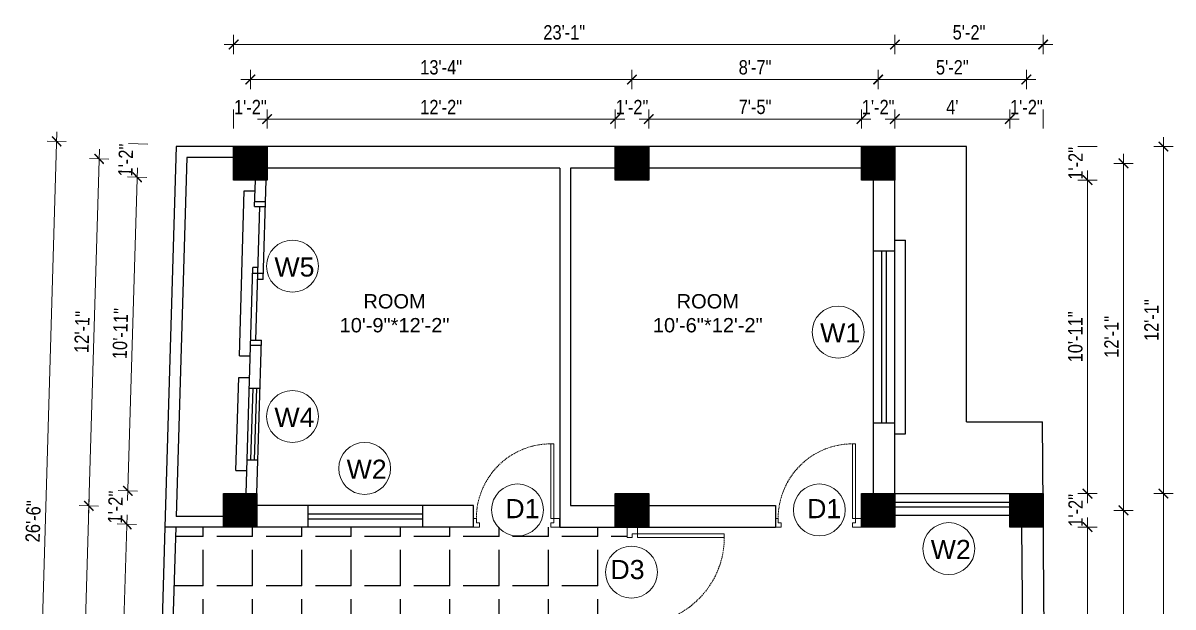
# Model space of a CAD drawing. Header units: inches. Extents: x -9985691 to 3643, y -3270716 to 4788.
# Drawn here: x -4965885.4 to -4965404.3, y -3265038.4 to -3264794.1 of the extents above; entities that cross this region are included whole.
import ezdxf

# ---------------------------------------------------------------- set-up
doc = ezdxf.new("R2010")
doc.units = ezdxf.units.IN
doc.header["$LTSCALE"] = 2
doc.header["$MEASUREMENT"] = 0
doc.header["$PDMODE"] = 34
doc.linetypes.add('HIDDEN', pattern=[0.375, 0.25, -0.125])
doc.layers.get('0').update_dxf_attribs({"linetype": 'CONTINUOUS'})
doc.layers.get('DEFPOINTS').update_dxf_attribs({"color": 141, "linetype": 'CONTINUOUS'})
doc.layers.add('A-Hatch', color=7, linetype='CONTINUOUS')
for name, color, linetype, lineweight in [('Annotate-Lite.w', 177, 'CONTINUOUS', 9), ('DIM 1-100', 4, 'CONTINUOUS', 13), ('Door-Window.w', 4, 'CONTINUOUS', 15), ('TEXT', 181, 'CONTINUOUS', 25)]:
    doc.layers.add(name, color=color, linetype=linetype, lineweight=lineweight)
doc.styles.add('arial.', font='arial.ttf')
doc.styles.add('gaurav', font='arial.ttf')
doc.styles.get("Standard").update_dxf_attribs({"font": 'ARIALN.TTF'})
doc.dimstyles.new('1 by 96', dxfattribs={"dimtxt": 6, "dimasz": 4, "dimexe": 4, "dimexo": 4, "dimgap": 2, "dimtad": 1, "dimdec": 0, "dimzin": 0, "dimdsep": 46, "dimlunit": 4, "dimtxsty": 'Standard', "dimblk": 'ARCHTICK', "dimcen": 0, "dimdle": 4, "dimadec": 0, "dimazin": 0, "dimtfac": 1, "dimtdec": 0, "dimtix": 1, "dimtofl": 0, "dimtmove": 1, "dimatfit": 3, "dimldrblk": 'ARCHTICK', "dimfxl": 4, "dimfxlon": 1, "dimtolj": 1, "dimtzin": 0, "dimlwd": -1, "dimlwe": -1, "dimarcsym": 0})

# ---------------------------------------------------------------- blocks, each defined once
blk = doc.blocks.new('3-0')
at = {"ltscale": 3}
for p, q in [((11063.05, 10097.68), (11065.97, 10099.9)), ((11063.05, 10097.68), (11064.53, 10095.73)), ((11065.25, 10097.81), (11066.71, 10098.92)), ((11065.99, 10096.84), (11065.25, 10097.81)), ((11065.97, 10099.9), (11066.71, 10098.92)), ((11065.99, 10096.84), (11064.53, 10095.73)), ((11085.5, 10074.13), (11110.32, 10092.96)), ((11086.24, 10073.15), (11111.05, 10091.97)), ((11111.05, 10091.97), (11110.32, 10092.96)), ((11084.04, 10073.02), (11082.57, 10071.91)), ((11084.04, 10073.02), (11084.78, 10072.04)), ((11084.78, 10072.04), (11086.24, 10073.15)), ((11086.24, 10073.15), (11085.5, 10074.13)), ((11087.72, 10071.2), (11086.24, 10073.15)), ((11082.57, 10071.91), (11084.79, 10068.98)), ((11084.79, 10068.98), (11087.72, 10071.2))]:
    blk.add_line(p, q, dxfattribs=at)
at = {"layer": 'Door-Window.w', "color": 9, "linetype": 'HIDDEN', "lineweight": 18}
blk.add_arc((11085.5, 10074.13), 31.16, 37.1906, 127.1465, dxfattribs=at)
blk = doc.blocks.new('*D1218')
at = {"layer": 'DEFPOINTS', "color": 0, "ltscale": 0.5, "transparency": 16777216}
for p in [(-4965783.32, -3264834.29), (-4965797.32, -3264845.83), (-4965783.32, -3264845.83)]:
    blk.add_point(p, dxfattribs=at)
at = {"layer": 'DIM 1-100', "color": 0, "ltscale": 0.5, "transparency": 16777216}
for p, q in [((-4965797.32, -3264838.29), (-4965797.32, -3264830.29)), ((-4965783.32, -3264838.29), (-4965783.32, -3264830.29))]:
    blk.add_line(p, q, dxfattribs=at)
at = {"layer": 'DIM 1-100', "color": 0, "ltscale": 0.5, "transparency": 16777216, "insert": (-4965790.32, -3264829.28), "char_height": 6, "attachment_point": 5}
blk.add_mtext('\\A1;1\'-2"', dxfattribs=at)
blk = doc.blocks.new('_ArchTick')
at = {"color": 0, "linetype": 'ByBlock', "const_width": 0.15}
blk.add_lwpolyline([(-0.5, -0.5), (0.5, 0.5)], dxfattribs=at)
blk = doc.blocks.new('*D1219')
at = {"layer": 'DEFPOINTS', "color": 0, "ltscale": 0.5, "transparency": 16777216}
for p in [(-4965637.68, -3264834.29), (-4965783.32, -3264845.83), (-4965637.68, -3264845.83)]:
    blk.add_point(p, dxfattribs=at)
at = {"layer": 'DIM 1-100', "color": 0, "ltscale": 0.5, "transparency": 16777216}
for p, q in [((-4965783.32, -3264838.29), (-4965783.32, -3264830.29)), ((-4965637.68, -3264838.29), (-4965637.68, -3264830.29)), ((-4965787.32, -3264834.29), (-4965633.68, -3264834.29))]:
    blk.add_line(p, q, dxfattribs=at)
at = {"layer": 'DIM 1-100', "color": 0, "ltscale": 0.5, "transparency": 16777216, "xscale": 4, "yscale": 4, "zscale": 4, "rotation": 180}
blk.add_blockref('_ArchTick', (-4965783.32, -3264834.29), dxfattribs=at)
at = {"layer": 'DIM 1-100', "color": 0, "ltscale": 0.5, "transparency": 16777216, "xscale": 4, "yscale": 4, "zscale": 4}
blk.add_blockref('_ArchTick', (-4965637.68, -3264834.29), dxfattribs=at)
at = {"layer": 'DIM 1-100', "color": 0, "ltscale": 0.5, "transparency": 16777216, "insert": (-4965710.5, -3264829.28), "char_height": 6, "attachment_point": 5}
blk.add_mtext('\\A1;12\'-2"', dxfattribs=at)
blk = doc.blocks.new('*D1220')
at = {"layer": 'DEFPOINTS', "color": 0, "ltscale": 0.5, "transparency": 16777216}
for p in [(-4965623.68, -3264834.29), (-4965637.68, -3264845.83), (-4965623.68, -3264845.83)]:
    blk.add_point(p, dxfattribs=at)
at = {"layer": 'DIM 1-100', "color": 0, "ltscale": 0.5, "transparency": 16777216}
for p, q in [((-4965637.68, -3264838.29), (-4965637.68, -3264830.29)), ((-4965623.68, -3264838.29), (-4965623.68, -3264830.29))]:
    blk.add_line(p, q, dxfattribs=at)
at = {"layer": 'DIM 1-100', "color": 0, "ltscale": 0.5, "transparency": 16777216, "insert": (-4965630.68, -3264829.28), "char_height": 6, "attachment_point": 5}
blk.add_mtext('\\A1;1\'-2"', dxfattribs=at)
blk = doc.blocks.new('*D1221')
at = {"layer": 'DEFPOINTS', "color": 0, "ltscale": 0.5, "transparency": 16777216}
for p in [(-4965534.68, -3264834.29), (-4965623.68, -3264845.83), (-4965534.68, -3264845.83)]:
    blk.add_point(p, dxfattribs=at)
at = {"layer": 'DIM 1-100', "color": 0, "ltscale": 0.5, "transparency": 16777216}
for p, q in [((-4965623.68, -3264838.29), (-4965623.68, -3264830.29)), ((-4965534.68, -3264838.29), (-4965534.68, -3264830.29)), ((-4965627.68, -3264834.29), (-4965530.68, -3264834.29))]:
    blk.add_line(p, q, dxfattribs=at)
at = {"layer": 'DIM 1-100', "color": 0, "ltscale": 0.5, "transparency": 16777216, "xscale": 4, "yscale": 4, "zscale": 4, "rotation": 180}
blk.add_blockref('_ArchTick', (-4965623.68, -3264834.29), dxfattribs=at)
at = {"layer": 'DIM 1-100', "color": 0, "ltscale": 0.5, "transparency": 16777216, "xscale": 4, "yscale": 4, "zscale": 4}
blk.add_blockref('_ArchTick', (-4965534.68, -3264834.29), dxfattribs=at)
at = {"layer": 'DIM 1-100', "color": 0, "ltscale": 0.5, "transparency": 16777216, "insert": (-4965579.18, -3264829.24), "char_height": 6, "attachment_point": 5}
blk.add_mtext('\\A1;7\'-5"', dxfattribs=at)
blk = doc.blocks.new('*D1222')
at = {"layer": 'DEFPOINTS', "color": 0, "ltscale": 0.5, "transparency": 16777216}
for p in [(-4965520.68, -3264834.29), (-4965534.68, -3264845.83), (-4965520.68, -3264845.83)]:
    blk.add_point(p, dxfattribs=at)
at = {"layer": 'DIM 1-100', "color": 0, "ltscale": 0.5, "transparency": 16777216}
for p, q in [((-4965534.68, -3264838.29), (-4965534.68, -3264830.29)), ((-4965520.68, -3264838.29), (-4965520.68, -3264830.29))]:
    blk.add_line(p, q, dxfattribs=at)
at = {"layer": 'DIM 1-100', "color": 0, "ltscale": 0.5, "transparency": 16777216, "insert": (-4965527.68, -3264829.28), "char_height": 6, "attachment_point": 5}
blk.add_mtext('\\A1;1\'-2"', dxfattribs=at)
blk = doc.blocks.new('*D1223')
at = {"layer": 'DEFPOINTS', "color": 0, "ltscale": 0.5, "transparency": 16777216}
for p in [(-4965472.65, -3264834.29), (-4965520.68, -3264845.83), (-4965472.65, -3264990.96)]:
    blk.add_point(p, dxfattribs=at)
at = {"layer": 'DIM 1-100', "color": 0, "ltscale": 0.5, "transparency": 16777216}
for p, q in [((-4965520.68, -3264838.29), (-4965520.68, -3264830.29)), ((-4965472.65, -3264838.29), (-4965472.65, -3264830.29)), ((-4965524.68, -3264834.29), (-4965468.65, -3264834.29))]:
    blk.add_line(p, q, dxfattribs=at)
at = {"layer": 'DIM 1-100', "color": 0, "ltscale": 0.5, "transparency": 16777216, "xscale": 4, "yscale": 4, "zscale": 4, "rotation": 180}
blk.add_blockref('_ArchTick', (-4965520.68, -3264834.29), dxfattribs=at)
at = {"layer": 'DIM 1-100', "color": 0, "ltscale": 0.5, "transparency": 16777216, "xscale": 4, "yscale": 4, "zscale": 4}
blk.add_blockref('_ArchTick', (-4965472.65, -3264834.29), dxfattribs=at)
at = {"layer": 'DIM 1-100', "color": 0, "ltscale": 0.5, "transparency": 16777216, "insert": (-4965496.66, -3264829.29), "char_height": 6, "attachment_point": 5}
blk.add_mtext("\\A1;4'", dxfattribs=at)
blk = doc.blocks.new('*D1224')
at = {"layer": 'DEFPOINTS', "color": 0, "ltscale": 0.5, "transparency": 16777216}
for p in [(-4965458.65, -3264834.29), (-4965472.65, -3264990.96), (-4965458.65, -3264990.96)]:
    blk.add_point(p, dxfattribs=at)
at = {"layer": 'DIM 1-100', "color": 0, "ltscale": 0.5, "transparency": 16777216}
for p, q in [((-4965472.65, -3264838.29), (-4965472.65, -3264830.29)), ((-4965458.65, -3264838.29), (-4965458.65, -3264830.29))]:
    blk.add_line(p, q, dxfattribs=at)
at = {"layer": 'DIM 1-100', "color": 0, "ltscale": 0.5, "transparency": 16777216, "insert": (-4965465.65, -3264829.28), "char_height": 6, "attachment_point": 5}
blk.add_mtext('\\A1;1\'-2"', dxfattribs=at)
blk = doc.blocks.new('*D1225')
at = {"layer": 'DEFPOINTS', "color": 0, "ltscale": 0.5, "transparency": 16777216}
for p in [(-4965630.68, -3264817.77), (-4965790.32, -3264852.83), (-4965630.68, -3264852.83)]:
    blk.add_point(p, dxfattribs=at)
at = {"layer": 'DIM 1-100', "color": 0, "ltscale": 0.5, "transparency": 16777216}
for p, q in [((-4965790.32, -3264821.77), (-4965790.32, -3264813.77)), ((-4965630.68, -3264821.77), (-4965630.68, -3264813.77)), ((-4965794.32, -3264817.77), (-4965626.68, -3264817.77))]:
    blk.add_line(p, q, dxfattribs=at)
at = {"layer": 'DIM 1-100', "color": 0, "ltscale": 0.5, "transparency": 16777216, "xscale": 4, "yscale": 4, "zscale": 4, "rotation": 180}
blk.add_blockref('_ArchTick', (-4965790.32, -3264817.77), dxfattribs=at)
at = {"layer": 'DIM 1-100', "color": 0, "ltscale": 0.5, "transparency": 16777216, "xscale": 4, "yscale": 4, "zscale": 4}
blk.add_blockref('_ArchTick', (-4965630.68, -3264817.77), dxfattribs=at)
at = {"layer": 'DIM 1-100', "color": 0, "ltscale": 0.5, "transparency": 16777216, "insert": (-4965710.5, -3264812.7), "char_height": 6, "attachment_point": 5}
blk.add_mtext('\\A1;13\'-4"', dxfattribs=at)
blk = doc.blocks.new('*D1226')
at = {"layer": 'DEFPOINTS', "color": 0, "ltscale": 0.5, "transparency": 16777216}
for p in [(-4965527.68, -3264817.77), (-4965630.68, -3264852.83), (-4965527.68, -3264852.83)]:
    blk.add_point(p, dxfattribs=at)
at = {"layer": 'DIM 1-100', "color": 0, "ltscale": 0.5, "transparency": 16777216}
for p, q in [((-4965630.68, -3264821.77), (-4965630.68, -3264813.77)), ((-4965527.68, -3264821.77), (-4965527.68, -3264813.77)), ((-4965634.68, -3264817.77), (-4965523.68, -3264817.77))]:
    blk.add_line(p, q, dxfattribs=at)
at = {"layer": 'DIM 1-100', "color": 0, "ltscale": 0.5, "transparency": 16777216, "xscale": 4, "yscale": 4, "zscale": 4, "rotation": 180}
blk.add_blockref('_ArchTick', (-4965630.68, -3264817.77), dxfattribs=at)
at = {"layer": 'DIM 1-100', "color": 0, "ltscale": 0.5, "transparency": 16777216, "xscale": 4, "yscale": 4, "zscale": 4}
blk.add_blockref('_ArchTick', (-4965527.68, -3264817.77), dxfattribs=at)
at = {"layer": 'DIM 1-100', "color": 0, "ltscale": 0.5, "transparency": 16777216, "insert": (-4965579.18, -3264812.7), "char_height": 6, "attachment_point": 5}
blk.add_mtext('\\A1;8\'-7"', dxfattribs=at)
blk = doc.blocks.new('*D1227')
at = {"layer": 'DEFPOINTS', "color": 0, "ltscale": 0.5, "transparency": 16777216}
for p in [(-4965465.65, -3264817.77), (-4965527.68, -3264852.83), (-4965465.65, -3264997.96)]:
    blk.add_point(p, dxfattribs=at)
at = {"layer": 'DIM 1-100', "color": 0, "ltscale": 0.5, "transparency": 16777216}
for p, q in [((-4965527.68, -3264821.77), (-4965527.68, -3264813.77)), ((-4965465.65, -3264821.77), (-4965465.65, -3264813.77)), ((-4965531.68, -3264817.77), (-4965461.65, -3264817.77))]:
    blk.add_line(p, q, dxfattribs=at)
at = {"layer": 'DIM 1-100', "color": 0, "ltscale": 0.5, "transparency": 16777216, "xscale": 4, "yscale": 4, "zscale": 4, "rotation": 180}
blk.add_blockref('_ArchTick', (-4965527.68, -3264817.77), dxfattribs=at)
at = {"layer": 'DIM 1-100', "color": 0, "ltscale": 0.5, "transparency": 16777216, "xscale": 4, "yscale": 4, "zscale": 4}
blk.add_blockref('_ArchTick', (-4965465.65, -3264817.77), dxfattribs=at)
at = {"layer": 'DIM 1-100', "color": 0, "ltscale": 0.5, "transparency": 16777216, "insert": (-4965496.66, -3264812.7), "char_height": 6, "attachment_point": 5}
blk.add_mtext('\\A1;5\'-2"', dxfattribs=at)
blk = doc.blocks.new('*D1228')
at = {"layer": 'DEFPOINTS', "color": 0, "ltscale": 0.5, "transparency": 16777216}
for p in [(-4965797.32, -3264803.13), (-4965797.32, -3264845.83), (-4965520.68, -3264845.83)]:
    blk.add_point(p, dxfattribs=at)
at = {"layer": 'DIM 1-100', "color": 0, "ltscale": 0.5, "transparency": 16777216}
for p, q in [((-4965797.32, -3264807.13), (-4965797.32, -3264799.13)), ((-4965520.68, -3264807.13), (-4965520.68, -3264799.13)), ((-4965516.68, -3264803.13), (-4965801.32, -3264803.13))]:
    blk.add_line(p, q, dxfattribs=at)
at = {"layer": 'DIM 1-100', "color": 0, "ltscale": 0.5, "transparency": 16777216, "xscale": 4, "yscale": 4, "zscale": 4, "rotation": 180}
blk.add_blockref('_ArchTick', (-4965797.32, -3264803.13), dxfattribs=at)
at = {"layer": 'DIM 1-100', "color": 0, "ltscale": 0.5, "transparency": 16777216, "xscale": 4, "yscale": 4, "zscale": 4}
blk.add_blockref('_ArchTick', (-4965520.68, -3264803.13), dxfattribs=at)
at = {"layer": 'DIM 1-100', "color": 0, "ltscale": 0.5, "transparency": 16777216, "insert": (-4965659, -3264798.07), "char_height": 6, "attachment_point": 5}
blk.add_mtext('\\A1;23\'-1"', dxfattribs=at)
blk = doc.blocks.new('*D1229')
at = {"layer": 'DEFPOINTS', "color": 0, "ltscale": 0.5, "transparency": 16777216}
for p in [(-4965458.65, -3264803.13), (-4965520.68, -3264845.83), (-4965458.65, -3264990.96)]:
    blk.add_point(p, dxfattribs=at)
at = {"layer": 'DIM 1-100', "color": 0, "ltscale": 0.5, "transparency": 16777216}
for p, q in [((-4965520.68, -3264807.13), (-4965520.68, -3264799.13)), ((-4965458.65, -3264807.13), (-4965458.65, -3264799.13)), ((-4965524.68, -3264803.13), (-4965454.65, -3264803.13))]:
    blk.add_line(p, q, dxfattribs=at)
at = {"layer": 'DIM 1-100', "color": 0, "ltscale": 0.5, "transparency": 16777216, "xscale": 4, "yscale": 4, "zscale": 4, "rotation": 180}
blk.add_blockref('_ArchTick', (-4965520.68, -3264803.13), dxfattribs=at)
at = {"layer": 'DIM 1-100', "color": 0, "ltscale": 0.5, "transparency": 16777216, "xscale": 4, "yscale": 4, "zscale": 4}
blk.add_blockref('_ArchTick', (-4965458.65, -3264803.13), dxfattribs=at)
at = {"layer": 'DIM 1-100', "color": 0, "ltscale": 0.5, "transparency": 16777216, "insert": (-4965489.66, -3264798.07), "char_height": 6, "attachment_point": 5}
blk.add_mtext('\\A1;5\'-2"', dxfattribs=at)
blk = doc.blocks.new('*D1230')
at = {"layer": 'DEFPOINTS', "color": 0, "ltscale": 0.5, "transparency": 16777216}
for p in [(-4965841.59, -3264989.77), (-4965801.63, -3264990.96), (-4965802.05, -3265004.96)]:
    blk.add_point(p, dxfattribs=at)
at = {"layer": 'DIM 1-100', "color": 0, "ltscale": 0.5, "transparency": 16777216}
for p, q in [((-4965837.59, -3264989.89), (-4965845.59, -3264989.65)), ((-4965838.01, -3265003.89), (-4965846, -3265003.65))]:
    blk.add_line(p, q, dxfattribs=at)
at = {"layer": 'DIM 1-100', "color": 0, "ltscale": 0.5, "transparency": 16777216, "insert": (-4965846.81, -3264996.62), "char_height": 6, "attachment_point": 5, "rotation": 88.2969}
blk.add_mtext('\\A1;1\'-2"', dxfattribs=at)
blk = doc.blocks.new('*D1231')
at = {"layer": 'DEFPOINTS', "color": 0, "ltscale": 0.5, "transparency": 16777216}
for p in [(-4965802.05, -3265004.96), (-4965846.32, -3265148.77), (-4965806.36, -3265149.96)]:
    blk.add_point(p, dxfattribs=at)
at = {"layer": 'DIM 1-100', "color": 0, "ltscale": 0.5, "transparency": 16777216}
for p, q in [((-4965841.89, -3264999.77), (-4965846.44, -3265152.77)), ((-4965838.01, -3265003.89), (-4965846, -3265003.65)), ((-4965842.32, -3265148.89), (-4965850.32, -3265148.65))]:
    blk.add_line(p, q, dxfattribs=at)
at = {"layer": 'DIM 1-100', "color": 0, "ltscale": 0.5, "transparency": 16777216, "xscale": 4, "yscale": 4, "zscale": 4}
for p, rotation in [((-4965842.01, -3265003.77), 88.29686495027129), ((-4965846.32, -3265148.77), 268.2968649502712)]:
    blk.add_blockref('_ArchTick', p, dxfattribs=dict(at, rotation=rotation))
at = {"layer": 'DIM 1-100', "color": 0, "ltscale": 0.5, "transparency": 16777216, "insert": (-4965849.17, -3265076.12), "char_height": 6, "attachment_point": 5, "rotation": 88.2969}
blk.add_mtext('\\A1;12\'-1"', dxfattribs=at)
blk = doc.blocks.new('*D1233')
at = {"layer": 'DEFPOINTS', "color": 0, "ltscale": 0.5, "transparency": 16777216}
for p in [(-4965837.69, -3264858.63), (-4965797.32, -3264859.83), (-4965801.63, -3264990.96)]:
    blk.add_point(p, dxfattribs=at)
at = {"layer": 'DIM 1-100', "color": 0, "ltscale": 0.5, "transparency": 16777216}
for p, q in [((-4965841.71, -3264993.77), (-4965837.57, -3264854.63)), ((-4965833.69, -3264858.75), (-4965841.69, -3264858.51)), ((-4965837.59, -3264989.89), (-4965845.59, -3264989.65))]:
    blk.add_line(p, q, dxfattribs=at)
at = {"layer": 'DIM 1-100', "color": 0, "ltscale": 0.5, "transparency": 16777216, "xscale": 4, "yscale": 4, "zscale": 4}
for p, rotation in [((-4965837.69, -3264858.63), 88.29686495027123), ((-4965841.59, -3264989.77), 268.2968649502712)]:
    blk.add_blockref('_ArchTick', p, dxfattribs=dict(at, rotation=rotation))
at = {"layer": 'DIM 1-100', "color": 0, "ltscale": 0.5, "transparency": 16777216, "insert": (-4965844.7, -3264924.05), "char_height": 6, "attachment_point": 5, "rotation": 88.2969}
blk.add_mtext('\\A1;10\'-11"', dxfattribs=at)
blk = doc.blocks.new('*D1234')
at = {"layer": 'DEFPOINTS', "color": 0, "ltscale": 0.5, "transparency": 16777216}
for p in [(-4965837.27, -3264844.64), (-4965797.32, -3264845.83), (-4965797.32, -3264859.83)]:
    blk.add_point(p, dxfattribs=at)
at = {"layer": 'DIM 1-100', "color": 0, "ltscale": 0.5, "transparency": 16777216}
for p, q in [((-4965833.28, -3264844.76), (-4965841.27, -3264844.52)), ((-4965833.69, -3264858.75), (-4965841.69, -3264858.51))]:
    blk.add_line(p, q, dxfattribs=at)
at = {"layer": 'DIM 1-100', "color": 0, "ltscale": 0.5, "transparency": 16777216, "insert": (-4965842.49, -3264851.49), "char_height": 6, "attachment_point": 5, "rotation": 88.2969}
blk.add_mtext('\\A1;1\'-2"', dxfattribs=at)
blk = doc.blocks.new('*D1235')
at = {"layer": 'DEFPOINTS', "color": 0, "ltscale": 0.5, "transparency": 16777216}
for p in [(-4965857.91, -3264996.07), (-4965794.63, -3264997.96), (-4965799.36, -3265156.96)]:
    blk.add_point(p, dxfattribs=at)
at = {"layer": 'DIM 1-100', "color": 0, "ltscale": 0.5, "transparency": 16777216}
for p, q in [((-4965862.76, -3265159.07), (-4965857.8, -3264992.08)), ((-4965853.92, -3264996.19), (-4965861.91, -3264995.96)), ((-4965858.64, -3265155.19), (-4965866.64, -3265154.96))]:
    blk.add_line(p, q, dxfattribs=at)
at = {"layer": 'DIM 1-100', "color": 0, "ltscale": 0.5, "transparency": 16777216, "xscale": 4, "yscale": 4, "zscale": 4}
for p, rotation in [((-4965857.91, -3264996.07), 88.29686496677859), ((-4965862.64, -3265155.07), 268.2968649667786)]:
    blk.add_blockref('_ArchTick', p, dxfattribs=dict(at, rotation=rotation))
at = {"layer": 'DIM 1-100', "color": 0, "ltscale": 0.5, "transparency": 16777216, "insert": (-4965865.34, -3265075.42), "char_height": 6, "attachment_point": 5, "rotation": 88.2969}
blk.add_mtext('\\A1;13\'-3"', dxfattribs=at)
blk = doc.blocks.new('*D1236')
at = {"layer": 'DEFPOINTS', "color": 0, "ltscale": 0.5, "transparency": 16777216}
for p in [(-4965853.6, -3264850.95), (-4965790.32, -3264852.83), (-4965794.63, -3264997.96)]:
    blk.add_point(p, dxfattribs=at)
at = {"layer": 'DIM 1-100', "color": 0, "ltscale": 0.5, "transparency": 16777216}
for p, q in [((-4965858.03, -3265000.07), (-4965853.48, -3264846.95)), ((-4965849.6, -3264851.07), (-4965857.6, -3264850.83)), ((-4965853.92, -3264996.19), (-4965861.91, -3264995.96))]:
    blk.add_line(p, q, dxfattribs=at)
at = {"layer": 'DIM 1-100', "color": 0, "ltscale": 0.5, "transparency": 16777216, "xscale": 4, "yscale": 4, "zscale": 4}
for p, rotation in [((-4965853.6, -3264850.95), 88.29686495027123), ((-4965857.91, -3264996.07), 268.2968649502712)]:
    blk.add_blockref('_ArchTick', p, dxfattribs=dict(at, rotation=rotation))
at = {"layer": 'DIM 1-100', "color": 0, "ltscale": 0.5, "transparency": 16777216, "insert": (-4965860.77, -3264923.36), "char_height": 6, "attachment_point": 5, "rotation": 88.2969}
blk.add_mtext('\\A1;12\'-1"', dxfattribs=at)
blk = doc.blocks.new('*D1237')
at = {"layer": 'DEFPOINTS', "color": 0, "ltscale": 0.5, "transparency": 16777216}
for p in [(-4965797.32, -3264845.83), (-4965880.84, -3265161.75), (-4965806.77, -3265163.96)]:
    blk.add_point(p, dxfattribs=at)
at = {"layer": 'DIM 1-100', "color": 0, "ltscale": 0.5, "transparency": 16777216}
for p, q in [((-4965871.26, -3264839.63), (-4965880.96, -3265165.75)), ((-4965867.39, -3264843.75), (-4965875.38, -3264843.51)), ((-4965876.84, -3265161.87), (-4965884.84, -3265161.64))]:
    blk.add_line(p, q, dxfattribs=at)
at = {"layer": 'DIM 1-100', "color": 0, "ltscale": 0.5, "transparency": 16777216, "xscale": 4, "yscale": 4, "zscale": 4}
for p, rotation in [((-4965871.38, -3264843.63), 88.29686496679862), ((-4965880.84, -3265161.75), 268.2968649667986)]:
    blk.add_blockref('_ArchTick', p, dxfattribs=dict(at, rotation=rotation))
at = {"layer": 'DIM 1-100', "color": 0, "ltscale": 0.5, "transparency": 16777216, "insert": (-4965881.17, -3265002.54), "char_height": 6, "attachment_point": 5, "rotation": 88.2969}
blk.add_mtext('\\A1;26\'-6"', dxfattribs=at)
blk = doc.blocks.new('*D1247')
at = {"layer": 'DEFPOINTS', "color": 0, "ltscale": 0.5, "transparency": 16777216}
for p in [(-4965458.65, -3265004.96), (-4965440.08, -3265004.96), (-4965457.43, -3265149.96)]:
    blk.add_point(p, dxfattribs=at)
at = {"layer": 'DIM 1-100', "color": 0, "ltscale": 0.5, "transparency": 16777216}
for p, q in [((-4965440.08, -3265153.96), (-4965440.08, -3265000.96)), ((-4965444.08, -3265004.96), (-4965436.08, -3265004.96)), ((-4965444.08, -3265149.96), (-4965436.08, -3265149.96))]:
    blk.add_line(p, q, dxfattribs=at)
at = {"layer": 'DIM 1-100', "color": 0, "ltscale": 0.5, "transparency": 16777216, "xscale": 4, "yscale": 4, "zscale": 4}
for p, rotation in [((-4965440.08, -3265004.96), 90), ((-4965440.08, -3265149.96), 270)]:
    blk.add_blockref('_ArchTick', p, dxfattribs=dict(at, rotation=rotation))
at = {"layer": 'DIM 1-100', "color": 0, "ltscale": 0.5, "transparency": 16777216, "insert": (-4965445.09, -3265077.46), "char_height": 6, "attachment_point": 5, "rotation": 90}
blk.add_mtext('\\A1;12\'-1"', dxfattribs=at)
blk = doc.blocks.new('*D1248')
at = {"layer": 'DEFPOINTS', "color": 0, "ltscale": 0.5, "transparency": 16777216}
for p in [(-4965458.65, -3264990.96), (-4965440.08, -3264990.96), (-4965458.65, -3265004.96)]:
    blk.add_point(p, dxfattribs=at)
at = {"layer": 'DIM 1-100', "color": 0, "ltscale": 0.5, "transparency": 16777216}
for p, q in [((-4965444.08, -3264990.96), (-4965436.08, -3264990.96)), ((-4965444.08, -3265004.96), (-4965436.08, -3265004.96))]:
    blk.add_line(p, q, dxfattribs=at)
at = {"layer": 'DIM 1-100', "color": 0, "ltscale": 0.5, "transparency": 16777216, "insert": (-4965445.09, -3264997.96), "char_height": 6, "attachment_point": 5, "rotation": 90}
blk.add_mtext('\\A1;1\'-2"', dxfattribs=at)
blk = doc.blocks.new('*D1249')
at = {"layer": 'DEFPOINTS', "color": 0, "ltscale": 0.5, "transparency": 16777216}
for p in [(-4965520.68, -3264859.83), (-4965440.08, -3264859.83), (-4965458.65, -3264990.96)]:
    blk.add_point(p, dxfattribs=at)
at = {"layer": 'DIM 1-100', "color": 0, "ltscale": 0.5, "transparency": 16777216}
for p, q in [((-4965440.08, -3264994.96), (-4965440.08, -3264855.83)), ((-4965444.08, -3264859.83), (-4965436.08, -3264859.83)), ((-4965444.08, -3264990.96), (-4965436.08, -3264990.96))]:
    blk.add_line(p, q, dxfattribs=at)
at = {"layer": 'DIM 1-100', "color": 0, "ltscale": 0.5, "transparency": 16777216, "xscale": 4, "yscale": 4, "zscale": 4}
for p, rotation in [((-4965440.08, -3264859.83), 90), ((-4965440.08, -3264990.96), 270)]:
    blk.add_blockref('_ArchTick', p, dxfattribs=dict(at, rotation=rotation))
at = {"layer": 'DIM 1-100', "color": 0, "ltscale": 0.5, "transparency": 16777216, "insert": (-4965445.14, -3264925.39), "char_height": 6, "attachment_point": 5, "rotation": 90}
blk.add_mtext('\\A1;10\'-11"', dxfattribs=at)
blk = doc.blocks.new('*D1250')
at = {"layer": 'DEFPOINTS', "color": 0, "ltscale": 0.5, "transparency": 16777216}
for p in [(-4965520.68, -3264845.83), (-4965440.08, -3264845.83), (-4965520.68, -3264859.83)]:
    blk.add_point(p, dxfattribs=at)
at = {"layer": 'DIM 1-100', "color": 0, "ltscale": 0.5, "transparency": 16777216}
for p, q in [((-4965444.08, -3264845.83), (-4965436.08, -3264845.83)), ((-4965444.08, -3264859.83), (-4965436.08, -3264859.83))]:
    blk.add_line(p, q, dxfattribs=at)
at = {"layer": 'DIM 1-100', "color": 0, "ltscale": 0.5, "transparency": 16777216, "insert": (-4965445.09, -3264852.83), "char_height": 6, "attachment_point": 5, "rotation": 90}
blk.add_mtext('\\A1;1\'-2"', dxfattribs=at)
blk = doc.blocks.new('*D1251')
at = {"layer": 'DEFPOINTS', "color": 0, "ltscale": 0.5, "transparency": 16777216}
for p in [(-4965465.65, -3264997.96), (-4965425.05, -3264997.96), (-4965464.43, -3265156.96)]:
    blk.add_point(p, dxfattribs=at)
at = {"layer": 'DIM 1-100', "color": 0, "ltscale": 0.5, "transparency": 16777216}
for p, q in [((-4965425.05, -3265160.96), (-4965425.05, -3264993.96)), ((-4965429.05, -3264997.96), (-4965421.05, -3264997.96)), ((-4965429.05, -3265156.96), (-4965421.05, -3265156.96))]:
    blk.add_line(p, q, dxfattribs=at)
at = {"layer": 'DIM 1-100', "color": 0, "ltscale": 0.5, "transparency": 16777216, "xscale": 4, "yscale": 4, "zscale": 4}
for p, rotation in [((-4965425.05, -3264997.96), 90), ((-4965425.05, -3265156.96), 270)]:
    blk.add_blockref('_ArchTick', p, dxfattribs=dict(at, rotation=rotation))
at = {"layer": 'DIM 1-100', "color": 0, "ltscale": 0.5, "transparency": 16777216, "insert": (-4965430.11, -3265077.46), "char_height": 6, "attachment_point": 5, "rotation": 90}
blk.add_mtext('\\A1;13\'-3"', dxfattribs=at)
blk = doc.blocks.new('*D1252')
at = {"layer": 'DEFPOINTS', "color": 0, "ltscale": 0.5, "transparency": 16777216}
for p in [(-4965527.68, -3264852.83), (-4965425.05, -3264852.83), (-4965465.65, -3264997.96)]:
    blk.add_point(p, dxfattribs=at)
at = {"layer": 'DIM 1-100', "color": 0, "ltscale": 0.5, "transparency": 16777216}
for p, q in [((-4965425.05, -3265001.96), (-4965425.05, -3264848.83)), ((-4965429.05, -3264852.83), (-4965421.05, -3264852.83)), ((-4965429.05, -3264997.96), (-4965421.05, -3264997.96))]:
    blk.add_line(p, q, dxfattribs=at)
at = {"layer": 'DIM 1-100', "color": 0, "ltscale": 0.5, "transparency": 16777216, "xscale": 4, "yscale": 4, "zscale": 4}
for p, rotation in [((-4965425.05, -3264852.83), 90), ((-4965425.05, -3264997.96), 270)]:
    blk.add_blockref('_ArchTick', p, dxfattribs=dict(at, rotation=rotation))
at = {"layer": 'DIM 1-100', "color": 0, "ltscale": 0.5, "transparency": 16777216, "insert": (-4965430.06, -3264925.39), "char_height": 6, "attachment_point": 5, "rotation": 90}
blk.add_mtext('\\A1;12\'-1"', dxfattribs=at)
blk = doc.blocks.new('*D1253')
at = {"layer": 'DEFPOINTS', "color": 0, "ltscale": 0.5, "transparency": 16777216}
for p in [(-4965458.65, -3264990.96), (-4965408.32, -3264990.96), (-4965457.32, -3265163.96)]:
    blk.add_point(p, dxfattribs=at)
at = {"layer": 'DIM 1-100', "color": 0, "ltscale": 0.5, "transparency": 16777216}
for p, q in [((-4965408.32, -3265167.96), (-4965408.32, -3264986.96)), ((-4965412.32, -3264990.96), (-4965404.32, -3264990.96)), ((-4965412.32, -3265163.96), (-4965404.32, -3265163.96))]:
    blk.add_line(p, q, dxfattribs=at)
at = {"layer": 'DIM 1-100', "color": 0, "ltscale": 0.5, "transparency": 16777216, "xscale": 4, "yscale": 4, "zscale": 4}
for p, rotation in [((-4965408.32, -3264990.96), 90), ((-4965408.32, -3265163.96), 270)]:
    blk.add_blockref('_ArchTick', p, dxfattribs=dict(at, rotation=rotation))
at = {"layer": 'DIM 1-100', "color": 0, "ltscale": 0.5, "transparency": 16777216, "insert": (-4965413.38, -3265077.46), "char_height": 6, "attachment_point": 5, "rotation": 90}
blk.add_mtext('\\A1;14\'-5"', dxfattribs=at)
blk = doc.blocks.new('*D1254')
at = {"layer": 'DEFPOINTS', "color": 0, "ltscale": 0.5, "transparency": 16777216}
for p in [(-4965520.68, -3264845.83), (-4965408.32, -3264845.83), (-4965458.65, -3264990.96)]:
    blk.add_point(p, dxfattribs=at)
at = {"layer": 'DIM 1-100', "color": 0, "ltscale": 0.5, "transparency": 16777216}
for p, q in [((-4965408.32, -3264994.96), (-4965408.32, -3264841.83)), ((-4965412.32, -3264845.83), (-4965404.32, -3264845.83)), ((-4965412.32, -3264990.96), (-4965404.32, -3264990.96))]:
    blk.add_line(p, q, dxfattribs=at)
at = {"layer": 'DIM 1-100', "color": 0, "ltscale": 0.5, "transparency": 16777216, "xscale": 4, "yscale": 4, "zscale": 4}
for p, rotation in [((-4965408.32, -3264845.83), 90), ((-4965408.32, -3264990.96), 270)]:
    blk.add_blockref('_ArchTick', p, dxfattribs=dict(at, rotation=rotation))
at = {"layer": 'DIM 1-100', "color": 0, "ltscale": 0.5, "transparency": 16777216, "insert": (-4965413.33, -3264918.39), "char_height": 6, "attachment_point": 5, "rotation": 90}
blk.add_mtext('\\A1;12\'-1"', dxfattribs=at)

msp = doc.modelspace()

# ---------------------------------------------------------------- hatches: boundary and pattern name
at = {"layer": 'A-Hatch', "ltscale": 0.5}
h = msp.add_hatch(dxfattribs=at)
h.set_pattern_fill('ANSI31', color=256)
h.set_pattern_definition([(45, (9311.56172, -174.49949), (-0.0883883476483, 0.0883883476483), [])])
h.paths.add_polyline_path([(-4965783.32, -3264845.83), (-4965797.32, -3264845.83), (-4965797.32, -3264859.83), (-4965783.32, -3264859.83)])
h = msp.add_hatch(dxfattribs=at)
h.set_pattern_fill('ANSI31', color=256)
h.set_pattern_definition([(45, (9471.20189, -174.49949), (-0.0883883476483, 0.0883883476483), [])])
h.paths.add_polyline_path([(-4965623.68, -3264845.83), (-4965637.68, -3264845.83), (-4965637.68, -3264859.83), (-4965623.68, -3264859.83)])
h = msp.add_hatch(dxfattribs=at)
h.set_pattern_fill('ANSI31', color=256)
h.set_pattern_definition([(45, (9574.20189, -174.49949), (-0.0883883476483, 0.0883883476483), [])])
h.paths.add_polyline_path([(-4965520.68, -3264845.83), (-4965534.68, -3264845.83), (-4965534.68, -3264859.83), (-4965520.68, -3264859.83)])
h = msp.add_hatch(dxfattribs=at)
h.set_pattern_fill('ANSI31', color=256)
h.set_pattern_definition([(45, (9307.2465, -319.62645), (-0.0883883476483, 0.0883883476483), [])])
h.paths.add_polyline_path([(-4965787.63, -3264990.96), (-4965801.63, -3264990.96), (-4965801.63, -3265004.96), (-4965787.63, -3265004.96)])
h = msp.add_hatch(dxfattribs=at)
h.set_pattern_fill('ANSI31', color=256)
h.set_pattern_definition([(45, (9471.20189, -319.62645), (-0.0883883476483, 0.0883883476483), [])])
h.paths.add_polyline_path([(-4965623.68, -3264990.96), (-4965637.68, -3264990.96), (-4965637.68, -3265004.96), (-4965623.68, -3265004.96)])
h = msp.add_hatch(dxfattribs=at)
h.set_pattern_fill('ANSI31', color=256)
h.set_pattern_definition([(45, (9574.20189, -319.62645), (-0.0883883476483, 0.0883883476483), [])])
h.paths.add_polyline_path([(-4965520.68, -3264990.96), (-4965534.68, -3264990.96), (-4965534.68, -3265004.96), (-4965520.68, -3265004.96)])
h = msp.add_hatch(dxfattribs=at)
h.set_pattern_fill('ANSI31', color=256)
h.set_pattern_definition([(45, (9636.22773, -319.62645), (-0.0883883476483, 0.0883883476483), [])])
h.paths.add_polyline_path([(-4965458.65, -3264990.96), (-4965472.65, -3264990.96), (-4965472.65, -3265004.96), (-4965458.65, -3265004.96)])
h = msp.add_hatch(dxfattribs=at)
h.set_pattern_fill('ANGLE', color=256, scale=75, angle=90)
h.set_pattern_definition([(90, (8197.47, -174.5), (-20.625, -1e-12), [15, -5.625]), (180, (8197.47, -174.5), (1e-12, -20.625), [15, -5.625])])
h.paths.add_polyline_path([(-4965632.68, -3265046.96), (-4965632.67, -3265034.48, -0.366211), (-4965641.72, -3265023.78, -0.366589), (-4965632.65, -3265013.07), (-4965632.65, -3265009.24), (-4965632.68, -3265009.24), (-4965632.68, -3265004.96), (-4965637.68, -3265004.96), (-4965665.42, -3265004.96), (-4965787.63, -3265004.96), (-4965801.63, -3265004.96), (-4965821.56, -3265004.96), (-4965826.15, -3265159.46), (-4965806.36, -3265159.46), (-4965806.36, -3265149.96), (-4965792.36, -3265149.96), (-4965792.36, -3265159.46), (-4965637.68, -3265159.46), (-4965637.68, -3265149.96), (-4965632.68, -3265149.96)])
h.paths.add_polyline_path([(-4965753.31, -3265093.49), (-4965710.26, -3265093.49), (-4965710.26, -3265071.02), (-4965753.31, -3265071.02)], flags=24)

# ---------------------------------------------------------------- linework, layer by layer
at = {"ltscale": 0.5}
for p, q in [((-4965821.33, -3264845.83), (-4965826.06, -3265004.96)), ((-4965797.32, -3264845.83), (-4965821.33, -3264845.83)), ((-4965490.68, -3264845.83), (-4965797.32, -3264845.83)), ((-4965520.68, -3265000.46), (-4965520.68, -3264845.83)), ((-4965490.68, -3264960.96), (-4965490.68, -3264845.83)), ((-4965816.96, -3264850.33), (-4965821.42, -3265000.46)), ((-4965797.32, -3264850.33), (-4965816.96, -3264850.33)), ((-4965660.92, -3264854.83), (-4965783.32, -3264854.83)), ((-4965660.92, -3264854.83), (-4965660.92, -3265004.96)), ((-4965637.68, -3264854.83), (-4965656.42, -3264854.83)), ((-4965656.42, -3264854.83), (-4965656.42, -3264995.96)), ((-4965534.68, -3264854.83), (-4965623.68, -3264854.83)), ((-4965788.56, -3264870.83), (-4965788.23, -3264859.83)), ((-4965784.97, -3264901.33), (-4965783.73, -3264859.83)), ((-4965529.68, -3264990.96), (-4965529.68, -3264859.83)), ((-4965794.92, -3264933.33), (-4965792.87, -3264864.33)), ((-4965792.87, -3264864.33), (-4965788.37, -3264864.33)), ((-4965788.5, -3264868.83), (-4965784, -3264868.83)), ((-4965788.56, -3264870.83), (-4965784.06, -3264870.83)), ((-4965787.97, -3264926.83), (-4965786.31, -3264870.83)), ((-4965520.68, -3264884.89), (-4965516.18, -3264884.89)), ((-4965516.18, -3264965.89), (-4965516.18, -3264884.89)), ((-4965529.68, -3264889.39), (-4965520.68, -3264889.39)), ((-4965526.18, -3264961.39), (-4965526.18, -3264889.39)), ((-4965524.18, -3264961.39), (-4965524.18, -3264889.39)), ((-4965792.13, -3264990.96), (-4965789.32, -3264896.33)), ((-4965787.07, -3264896.33), (-4965789.32, -3264896.33)), ((-4965784.89, -3264898.83), (-4965789.39, -3264898.83)), ((-4965784.97, -3264901.33), (-4965787.22, -3264901.33)), ((-4965790.23, -3264926.83), (-4965785.72, -3264926.83)), ((-4965787.63, -3264990.96), (-4965785.72, -3264926.83)), ((-4965790.29, -3264928.83), (-4965785.78, -3264928.83)), ((-4965794.92, -3264933.33), (-4965790.42, -3264933.33)), ((-4965796.35, -3264981.33), (-4965795.19, -3264942.33)), ((-4965795.19, -3264942.33), (-4965790.69, -3264942.33)), ((-4965790.82, -3264946.83), (-4965786.32, -3264946.83)), ((-4965789.32, -3264946.83), (-4965790.21, -3264976.83)), ((-4965787.82, -3264946.83), (-4965788.71, -3264976.83)), ((-4965529.68, -3264961.39), (-4965520.68, -3264961.39)), ((-4965490.68, -3264960.96), (-4965458.88, -3264960.96)), ((-4965457.32, -3265163.96), (-4965458.88, -3264960.96)), ((-4965520.68, -3264965.89), (-4965516.18, -3264965.89)), ((-4965791.71, -3264976.83), (-4965787.21, -3264976.83)), ((-4965796.35, -3264981.33), (-4965791.85, -3264981.33)), ((-4965520.68, -3264990.96), (-4965472.54, -3264990.96)), ((-4965696.92, -3264995.96), (-4965787.63, -3264995.96)), ((-4965766.28, -3264995.96), (-4965766.28, -3265004.96)), ((-4965718.28, -3264995.96), (-4965718.28, -3265004.96)), ((-4965696.92, -3265004.96), (-4965696.92, -3264995.96)), ((-4965656.42, -3264995.96), (-4965637.68, -3264995.96)), ((-4965623.68, -3264995.96), (-4965570.68, -3264995.96)), ((-4965570.68, -3264995.96), (-4965570.68, -3265004.96)), ((-4965520.68, -3264994.46), (-4965472.65, -3264994.46)), ((-4965520.68, -3264996.46), (-4965472.65, -3264996.46)), ((-4965801.63, -3265000.46), (-4965821.42, -3265000.46)), ((-4965766.28, -3264999.46), (-4965718.28, -3264999.46)), ((-4965766.28, -3265001.46), (-4965718.28, -3265001.46)), ((-4965520.68, -3264999.96), (-4965472.65, -3264999.96)), ((-4965826.06, -3265004.96), (-4965830.79, -3265163.96)), ((-4965821.56, -3265004.96), (-4965826.15, -3265159.46)), ((-4965801.63, -3265004.96), (-4965826.06, -3265004.96)), ((-4965696.92, -3265004.96), (-4965787.63, -3265004.96)), ((-4965660.92, -3265004.96), (-4965570.68, -3265004.96)), ((-4965466.43, -3265149.96), (-4965467.54, -3265004.96))]:
    msp.add_line(p, q, dxfattribs=at)
for points in [[(-4965797.32, -3264845.83), (-4965783.32, -3264845.83), (-4965783.32, -3264859.83), (-4965797.32, -3264859.83)], [(-4965637.68, -3264845.83), (-4965623.68, -3264845.83), (-4965623.68, -3264859.83), (-4965637.68, -3264859.83)], [(-4965534.68, -3264845.83), (-4965520.68, -3264845.83), (-4965520.68, -3264859.83), (-4965534.68, -3264859.83)], [(-4965801.63, -3264990.96), (-4965787.63, -3264990.96), (-4965787.63, -3265004.96), (-4965801.63, -3265004.96)], [(-4965637.68, -3264990.96), (-4965623.68, -3264990.96), (-4965623.68, -3265004.96), (-4965637.68, -3265004.96)], [(-4965534.68, -3264990.96), (-4965520.68, -3264990.96), (-4965520.68, -3265004.96), (-4965534.68, -3265004.96)], [(-4965472.65, -3264990.96), (-4965458.65, -3264990.96), (-4965458.65, -3265004.96), (-4965472.65, -3265004.96)]]:
    msp.add_lwpolyline(points, close=True, dxfattribs=at)
at = {"layer": 'Annotate-Lite.w', "ltscale": 0.005}
for centre in [(-4965772.71, -3264895.82), (-4965544.41, -3264923.39), (-4965772.71, -3264958.7), (-4965742.51, -3264980.41), (-4965678.55, -3264997.77), (-4965552.3, -3264997.77), (-4965498.13, -3265013.94), (-4965630.87, -3265023.78)]:
    msp.add_circle(centre, 10.86, dxfattribs=at)

# ---------------------------------------------------------------- block references
at = {"layer": 'Door-Window.w', "linetype": 'ByBlock'}
for p, xscale, yscale, zscale, rotation in [((-4964330.43, -3279917.8), 0.9997907823099139, 0.9997907820742985, 0.9997907822730241, 52.84757570409326), ((-4964204.18, -3279917.8), 0.9997907823099139, 0.9997907820742985, 0.9997907822730241, 52.84757570409326), ((-4983031, -3263452.71), -1.166422579283982, 1.166422579009098, 1.166422579240944, 217.1524242974025)]:
    msp.add_blockref('3-0', p, dxfattribs=dict(at, xscale=xscale, yscale=yscale, zscale=zscale, rotation=rotation))

# ---------------------------------------------------------------- texts
at = {"layer": 'Annotate-Lite.w', "ltscale": 0.005, "char_height": 8, "style": 'gaurav'}
for s, insert, attachment_point in [('W5', (-4965780.26, -3264892.17), 1), ('W1', (-4965551.95, -3264919.74), 1), ('W4', (-4965780.26, -3264955.05), 1), ('W2', (-4965750.06, -3264976.76), 1), ('W2', (-4965505.68, -3265010.29), 1), ('D3', (-4965625.4, -3265018.69), 3)]:
    msp.add_mtext_dynamic_manual_height_columns(s, width=8, gutter_width=100, heights=[0], dxfattribs=dict(at, insert=insert, attachment_point=attachment_point))
at = {"layer": 'Annotate-Lite.w', "ltscale": 0.005, "char_height": 8, "attachment_point": 1, "rotation": 0.0382, "style": 'gaurav'}
for insert in [(-4965683.64, -3264993.22), (-4965557.39, -3264993.22)]:
    msp.add_mtext_dynamic_manual_height_columns('D1', width=8, gutter_width=100, heights=[0], dxfattribs=dict(at, insert=insert))
at = {"layer": 'TEXT', "lineweight": -2, "char_height": 6, "attachment_point": 5, "style": 'arial.'}
for s, insert in [('ROOM\\P10\'-9"*12\'-2"', (-4965730, -3264915.55)), ('ROOM\\P10\'-6"*12\'-2"', (-4965598.95, -3264915.55))]:
    msp.add_mtext_dynamic_manual_height_columns(s, width=45.7314, gutter_width=30, heights=[0], dxfattribs=dict(at, insert=insert))

# ---------------------------------------------------------------- dimensions: what is measured, and where the dimension line sits
at = {"layer": 'DIM 1-100', "ltscale": 0.5}
for base, p1, p2, picture, middle in [((-4965797.32, -3264803.13), (-4965520.68, -3264845.83), (-4965797.32, -3264845.83), '*D1228', (-4965659, -3264798.07)), ((-4965458.65, -3264803.13), (-4965520.68, -3264845.83), (-4965458.65, -3264990.96), '*D1229', (-4965489.66, -3264798.07)), ((-4965630.68, -3264817.77), (-4965790.32, -3264852.83), (-4965630.68, -3264852.83), '*D1225', (-4965710.5, -3264812.7)), ((-4965527.68, -3264817.77), (-4965630.68, -3264852.83), (-4965527.68, -3264852.83), '*D1226', (-4965579.18, -3264812.7)), ((-4965465.65, -3264817.77), (-4965527.68, -3264852.83), (-4965465.65, -3264997.96), '*D1227', (-4965496.66, -3264812.7)), ((-4965783.32, -3264834.29), (-4965797.32, -3264845.83), (-4965783.32, -3264845.83), '*D1218', (-4965790.32, -3264829.28)), ((-4965637.68, -3264834.29), (-4965783.32, -3264845.83), (-4965637.68, -3264845.83), '*D1219', (-4965710.5, -3264829.28)), ((-4965623.68, -3264834.29), (-4965637.68, -3264845.83), (-4965623.68, -3264845.83), '*D1220', (-4965630.68, -3264829.28)), ((-4965534.68, -3264834.29), (-4965623.68, -3264845.83), (-4965534.68, -3264845.83), '*D1221', (-4965579.18, -3264829.24)), ((-4965520.68, -3264834.29), (-4965534.68, -3264845.83), (-4965520.68, -3264845.83), '*D1222', (-4965527.68, -3264829.28)), ((-4965472.65, -3264834.29), (-4965520.68, -3264845.83), (-4965472.65, -3264990.96), '*D1223', (-4965496.66, -3264829.29)), ((-4965458.65, -3264834.29), (-4965472.65, -3264990.96), (-4965458.65, -3264990.96), '*D1224', (-4965465.65, -3264829.28))]:
    dim = msp.add_linear_dim(base=base, p1=p1, p2=p2, dimstyle='1 by 96', dxfattribs=at)
    dim.commit()
    dim.dimension.update_dxf_attribs({"geometry": picture, "text_midpoint": middle})
for p1, p2, distance, picture, middle in [((-4965797.32, -3264845.83), (-4965806.77, -3265163.96), -74.1, '*D1237', (-4965881.17, -3265002.54)), ((-4965802.05, -3265004.96), (-4965801.63, -3264990.96), 39.98, '*D1230', (-4965846.81, -3264996.62)), ((-4965799.36, -3265156.96), (-4965794.63, -3264997.96), 63.31, '*D1235', (-4965865.34, -3265075.42))]:
    dim = msp.add_aligned_dim(p1=p1, p2=p2, distance=distance, dimstyle='1 by 96', dxfattribs=at)
    dim.commit()
    dim.dimension.update_dxf_attribs({"geometry": picture, "text_midpoint": middle})
for base, p1, p2, angle, picture, middle in [((-4965837.27, -3264844.64), (-4965797.32, -3264859.83), (-4965797.32, -3264845.83), 268.2969, '*D1234', (-4965842.49, -3264851.49)), ((-4965408.32, -3264845.83), (-4965458.65, -3264990.96), (-4965520.68, -3264845.83), 90, '*D1254', (-4965413.33, -3264918.39)), ((-4965440.08, -3264845.83), (-4965520.68, -3264859.83), (-4965520.68, -3264845.83), 90, '*D1250', (-4965445.09, -3264852.83)), ((-4965853.6, -3264850.95), (-4965794.63, -3264997.96), (-4965790.32, -3264852.83), 268.2969, '*D1236', (-4965860.77, -3264923.36)), ((-4965425.05, -3264852.83), (-4965465.65, -3264997.96), (-4965527.68, -3264852.83), 90, '*D1252', (-4965430.06, -3264925.39)), ((-4965837.69, -3264858.63), (-4965801.63, -3264990.96), (-4965797.32, -3264859.83), 268.2969, '*D1233', (-4965844.7, -3264924.05)), ((-4965440.08, -3264859.83), (-4965458.65, -3264990.96), (-4965520.68, -3264859.83), 90, '*D1249', (-4965445.14, -3264925.39)), ((-4965408.32, -3264990.96), (-4965457.32, -3265163.96), (-4965458.65, -3264990.96), 90, '*D1253', (-4965413.38, -3265077.46)), ((-4965440.08, -3264990.96), (-4965458.65, -3265004.96), (-4965458.65, -3264990.96), 90, '*D1248', (-4965445.09, -3264997.96)), ((-4965425.05, -3264997.96), (-4965464.43, -3265156.96), (-4965465.65, -3264997.96), 90, '*D1251', (-4965430.11, -3265077.46)), ((-4965846.32, -3265148.77), (-4965802.05, -3265004.96), (-4965806.36, -3265149.96), 268.2969, '*D1231', (-4965849.17, -3265076.12)), ((-4965440.08, -3265004.96), (-4965457.43, -3265149.96), (-4965458.65, -3265004.96), 90, '*D1247', (-4965445.09, -3265077.46))]:
    dim = msp.add_linear_dim(base=base, p1=p1, p2=p2, angle=angle, dimstyle='1 by 96', dxfattribs=at)
    dim.commit()
    dim.dimension.update_dxf_attribs({"geometry": picture, "text_midpoint": middle})

doc.saveas('drawing.dxf')
